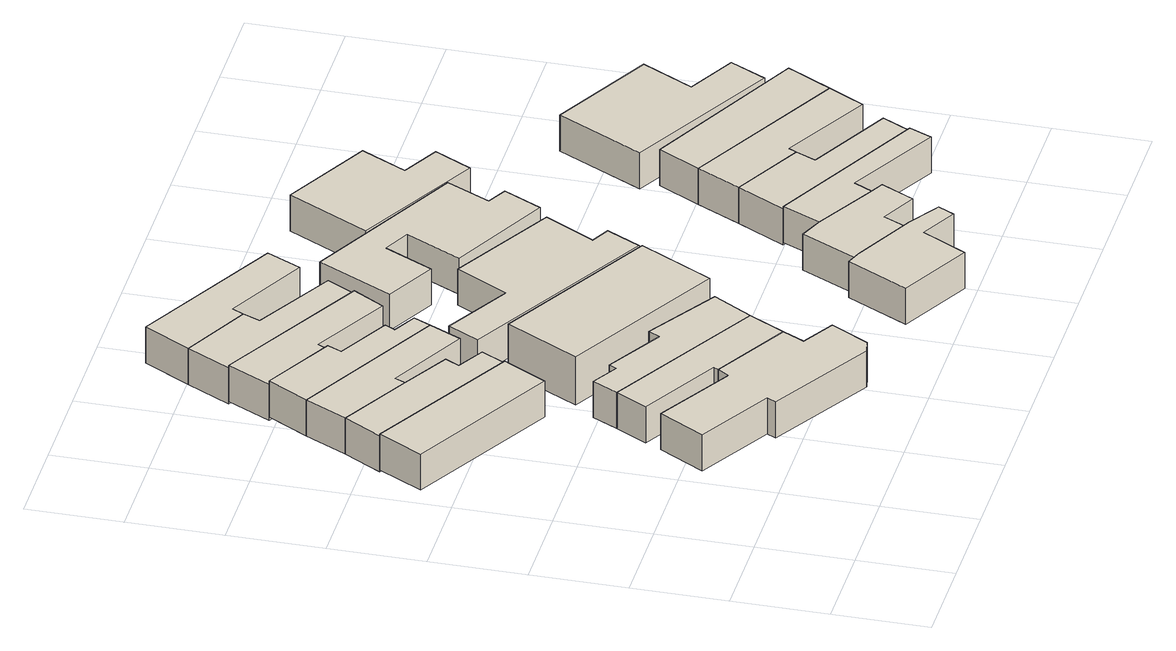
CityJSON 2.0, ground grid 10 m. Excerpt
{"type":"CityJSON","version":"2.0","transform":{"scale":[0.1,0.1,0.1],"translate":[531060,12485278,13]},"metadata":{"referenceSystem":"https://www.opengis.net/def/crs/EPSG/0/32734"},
"CityObjects":{
"building1":{"type":"Building","attributes":{"address":"51 Burns Road Salt River Cape Town","building":"house","building:levels":1,"building_height":4.1,"plus_code":"4FRW3F96+GGJ","ground_height":14.61,"roof_height":18.71},"geometry":[{"type":"Solid","lod":"1","boundaries":[[[[0,1,2,3]],[[1,4,5,2]],[[4,6,7,5]],[[6,0,3,7]],[[3,2,5,7]],[[6,4,1,0]]]]}]},
"building2":{"type":"Building","attributes":{"address":"50 Coleridge Road Salt River Cape Town","building":"house","building:levels":1,"building_height":4.1,"plus_code":"4FRW3F96+CHJ","ground_height":15.14,"roof_height":19.24},"geometry":[{"type":"Solid","lod":"1","boundaries":[[[[8,9,10,11]],[[9,12,13,10]],[[12,14,15,13]],[[14,16,17,15]],[[16,18,19,17]],[[18,20,21,19]],[[20,22,23,21]],[[22,24,25,23]],[[24,26,27,25]],[[26,28,29,27]],[[28,8,11,29]],[[11,10,13,15,17,19,21,23,25,27,29]],[[28,26,24,22,20,18,16,14,12,9,8]]]]}]},
"building3":{"type":"Building","attributes":{"address":"49 Burns Road Salt River Cape Town","building":"house","building:levels":1,"building_height":4.1,"plus_code":"4FRW3F96+HG3","ground_height":14.41,"roof_height":18.51},"geometry":[{"type":"Solid","lod":"1","boundaries":[[[[30,31,32,33]],[[31,34,35,32]],[[34,36,37,35]],[[36,38,39,37]],[[38,40,41,39]],[[40,42,43,41]],[[42,30,33,43]],[[33,32,35,37,39,41,43]],[[42,40,38,36,34,31,30]]]]}]},
"building4":{"type":"Building","attributes":{"address":"Coleridge Road Salt River Cape Town","building":"house","building:levels":1,"building_height":4.1,"plus_code":"4FRW3F96+FH6","ground_height":15.14,"roof_height":19.24},"geometry":[{"type":"Solid","lod":"1","boundaries":[[[[44,45,46,47]],[[45,48,49,46]],[[48,50,51,49]],[[50,9,10,51]],[[9,8,11,10]],[[8,44,47,11]],[[47,46,49,51,10,11]],[[8,9,50,48,45,44]]]]}]},
"building5":{"type":"Building","attributes":{"address":"47 Burns Road Salt River Cape Town","building":"house","building:levels":1,"building_height":4.1,"plus_code":"4FRW3F96+HGG","ground_height":14.41,"roof_height":18.51},"geometry":[{"type":"Solid","lod":"1","boundaries":[[[[42,40,41,43]],[[40,52,53,41]],[[52,54,55,53]],[[54,56,57,55]],[[56,58,59,57]],[[58,42,43,59]],[[43,41,53,55,57,59]],[[58,56,54,52,40,42]]]]}]},
"building6":{"type":"Building","attributes":{"address":"Coleridge Road Salt River Cape Town","building":"house","building:levels":1,"building_height":4.1,"plus_code":"4FRW3F96+FHG","ground_height":15.14,"roof_height":19.24},"geometry":[{"type":"Solid","lod":"1","boundaries":[[[[44,60,61,47]],[[60,62,63,61]],[[62,64,65,63]],[[64,66,67,65]],[[66,68,69,67]],[[68,70,71,69]],[[70,45,46,71]],[[45,44,47,46]],[[47,61,63,65,67,69,71,46]],[[45,70,68,66,64,62,60,44]]]]}]},
"building7":{"type":"Building","attributes":{"address":"45 Burns Road Salt River Cape Town","building":"house","building:levels":1,"building_height":4.1,"plus_code":"4FRW3F96+HGQ","ground_height":14.41,"roof_height":18.51},"geometry":[{"type":"Solid","lod":"1","boundaries":[[[[58,56,57,59]],[[56,72,73,57]],[[72,74,75,73]],[[74,76,77,75]],[[76,78,79,77]],[[78,80,81,79]],[[80,82,83,81]],[[82,58,59,83]],[[59,57,73,75,77,79,81,83]],[[82,80,78,76,74,72,56,58]]]]}]},
"building8":{"type":"Building","attributes":{"address":"43 Burns Road Salt River Cape Town","building":"house","building:levels":1,"building_height":4.1,"plus_code":"4FRW3F96+JG5","ground_height":13.95,"roof_height":18.05},"geometry":[{"type":"Solid","lod":"1","boundaries":[[[[84,85,86,87]],[[85,88,89,86]],[[88,90,91,89]],[[90,92,93,91]],[[92,94,95,93]],[[94,84,87,95]],[[87,86,89,91,93,95]],[[94,92,90,88,85,84]]]]}]},
"building9":{"type":"Building","attributes":{"address":"44 Coleridge Road Salt River Cape Town","building":"church","building:levels":1.5,"amenity":"place_of_worship","building_height":5.5,"plus_code":"4FRW3F96+GH5","ground_height":14.41,"roof_height":19.91},"geometry":[{"type":"Solid","lod":"1","boundaries":[[[[96,97,98,99]],[[97,100,101,98]],[[100,102,103,101]],[[102,96,99,103]],[[99,98,101,103]],[[102,100,97,96]]]]}]},
"building10":{"type":"Building","attributes":{"address":"41 Burns Road Salt River Cape Town","building":"house","building:levels":1,"building_height":4.1,"plus_code":"4FRW3F96+JH7","ground_height":13.74,"roof_height":17.84},"geometry":[{"type":"Solid","lod":"1","boundaries":[[[[104,105,106,107]],[[105,108,109,106]],[[108,110,111,109]],[[110,112,113,111]],[[112,114,115,113]],[[114,104,107,115]],[[107,106,109,111,113,115]],[[114,112,110,108,105,104]]]]}]},
"building11":{"type":"Building","attributes":{"address":"39 Burns Road Salt River Cape Town","building":"house","building:levels":1,"building_height":4.1,"plus_code":"4FRW3F96+JHM","ground_height":13.74,"roof_height":17.84},"geometry":[{"type":"Solid","lod":"1","boundaries":[[[[114,112,113,115]],[[112,116,117,113]],[[116,118,119,117]],[[118,120,121,119]],[[120,122,123,121]],[[122,114,115,123]],[[115,113,117,119,121,123]],[[122,120,118,116,112,114]]]]}]},
"building12":{"type":"Building","attributes":{"address":"42 Coleridge Road Salt River Cape Town","building":"house","building:levels":1,"building_height":4.1,"plus_code":"4FRW3F96+GJG","ground_height":14.1,"roof_height":18.2},"geometry":[{"type":"Solid","lod":"1","boundaries":[[[[124,125,126,127]],[[125,128,129,126]],[[128,130,131,129]],[[130,132,133,131]],[[132,134,135,133]],[[134,136,137,135]],[[136,138,139,137]],[[138,124,127,139]],[[127,126,129,131,133,135,137,139]],[[138,136,134,132,130,128,125,124]]]]}]},
"building13":{"type":"Building","attributes":{"address":"55 Coleridge Road Salt River Cape Town","building":"house","building:levels":1,"building_height":4.1,"plus_code":"4FRW3F96+CM2","ground_height":15.64,"roof_height":19.74},"geometry":[{"type":"Solid","lod":"1","boundaries":[[[[140,141,142,143]],[[141,144,145,142]],[[144,146,147,145]],[[146,148,149,147]],[[148,150,151,149]],[[150,152,153,151]],[[152,154,155,153]],[[154,140,143,155]],[[143,142,145,147,149,151,153,155]],[[154,152,150,148,146,144,141,140]]]]}]},
"building14":{"type":"Building","attributes":{"address":"53 Coleridge Road Salt River Cape Town","building":"house","building:levels":1,"building_height":4.1,"plus_code":"4FRW3F96+CMG","ground_height":14.89,"roof_height":18.99},"geometry":[{"type":"Solid","lod":"1","boundaries":[[[[156,157,158,159]],[[157,160,161,158]],[[160,162,163,161]],[[162,164,165,163]],[[164,166,167,165]],[[166,168,169,167]],[[168,170,171,169]],[[170,156,159,171]],[[159,158,161,163,165,167,169,171]],[[170,168,166,164,162,160,157,156]]]]}]},
"building15":{"type":"Building","attributes":{"address":"40 Coleridge Road Salt River Cape Town","building":"house","building:levels":1,"building_height":4.1,"plus_code":"4FRW3F96+HMC","ground_height":14.1,"roof_height":18.2},"geometry":[{"type":"Solid","lod":"1","boundaries":[[[[172,173,174,175]],[[173,176,177,174]],[[176,178,179,177]],[[178,180,181,179]],[[180,182,183,181]],[[182,184,185,183]],[[184,186,187,185]],[[186,188,189,187]],[[188,190,191,189]],[[190,172,175,191]],[[175,174,177,179,181,183,185,187,189,191]],[[190,188,186,184,182,180,178,176,173,172]]]]}]},
"building16":{"type":"Building","attributes":{"address":"51 Coleridge Road Salt River Cape Town","building":"house","building:levels":1,"building_height":4.1,"plus_code":"4FRW3F96+CPJ","ground_height":14.89,"roof_height":18.99},"geometry":[{"type":"Solid","lod":"1","boundaries":[[[[192,193,194,195]],[[193,168,169,194]],[[168,166,167,169]],[[166,196,197,167]],[[196,198,199,197]],[[198,192,195,199]],[[195,194,169,167,197,199]],[[198,196,166,168,193,192]]]]}]},
"building17":{"type":"Building","attributes":{"address":"38 Coleridge Road Salt River Cape Town","building":"house","building:levels":1,"building_height":4.1,"plus_code":"4FRW3F96+JM3","ground_height":13.43,"roof_height":17.53},"geometry":[{"type":"Solid","lod":"1","boundaries":[[[[200,201,202,203]],[[201,204,205,202]],[[204,206,207,205]],[[206,208,209,207]],[[208,210,211,209]],[[210,200,203,211]],[[203,202,205,207,209,211]],[[210,208,206,204,201,200]]]]}]},
"building18":{"type":"Building","attributes":{"address":"49 Coleridge Road Salt River Cape Town","building":"house","building:levels":1,"building_height":4.1,"plus_code":"4FRW3F96+CPW","ground_height":14.58,"roof_height":18.68},"geometry":[{"type":"Solid","lod":"1","boundaries":[[[[212,213,214,215]],[[213,216,217,214]],[[216,218,219,217]],[[218,220,221,219]],[[220,222,223,221]],[[222,212,215,223]],[[215,214,217,219,221,223]],[[222,220,218,216,213,212]]]]}]},
"building19":{"type":"Building","attributes":{"address":"47 Coleridge Road Salt River Cape Town","building":"house","building:levels":1,"building_height":4.1,"plus_code":"4FRW3F96+FP8","ground_height":14.58,"roof_height":18.68},"geometry":[{"type":"Solid","lod":"1","boundaries":[[[[220,218,219,221]],[[218,224,225,219]],[[224,226,227,225]],[[226,228,229,227]],[[228,230,231,229]],[[230,220,221,231]],[[221,219,225,227,229,231]],[[230,228,226,224,218,220]]]]}]},
"building20":{"type":"Building","attributes":{"address":"45 Coleridge Road Salt River Cape Town","building":"house","building:levels":1,"building_height":4.1,"plus_code":"4FRW3F96+FQJ","ground_height":14.58,"roof_height":18.68},"geometry":[{"type":"Solid","lod":"1","boundaries":[[[[230,228,229,231]],[[228,232,233,229]],[[232,234,235,233]],[[234,230,231,235]],[[231,229,233,235]],[[234,232,228,230]]]]}]},
"building21":{"type":"Building","attributes":{"address":"43 Coleridge Road Salt River Cape Town","building":"house","building:levels":1,"building_height":4.1,"plus_code":"4FRW3F96+GQC","ground_height":13.79,"roof_height":17.89},"geometry":[{"type":"Solid","lod":"1","boundaries":[[[[236,237,238,239]],[[237,240,241,238]],[[240,242,243,241]],[[242,244,245,243]],[[244,246,247,245]],[[246,236,239,247]],[[239,238,241,243,245,247]],[[246,244,242,240,237,236]]]]}]}
},
"vertices":[
[32,479,16],[6,432,16],[6,432,57],[32,479,57],[162,347,16],[162,347,57],[188,393,16],[188,393,57],
[295,143,21],[214,188,21],[214,188,62],[295,143,62],[206,176,21],[206,176,62],[124,223,21],[124,223,62],[96,175,21],[96,175,62],[175,130,21],[175,130,62],[170,120,21],[170,120,62],[280,57,21],[280,57,62],[295,60,21],[295,60,62],[318,100,21],[318,100,62],[283,120,21],[283,120,62],
[32,479,14],[188,393,14],[188,393,55],[32,479,55],[202,419,14],[202,419,55],[173,435,14],[173,435,55],[181,450,14],[181,450,55],[131,478,14],[131,478,55],[55,519,14],[55,519,55],
[316,181,21],[151,273,21],[151,273,62],[316,181,62],[132,240,21],[132,240,62],[217,193,21],[217,193,62],
[136,489,14],[136,489,55],[220,445,14],[220,445,55],[237,479,14],[237,479,55],[78,563,14],[78,563,55],
[341,222,21],[341,222,62],[265,269,21],[265,269,62],[258,257,21],[258,257,62],[197,292,21],[197,292,62],[193,284,21],[193,284,62],[165,300,21],[165,300,62],
[246,497,14],[246,497,55],[221,510,14],[221,510,55],[227,521,14],[227,521,55],[171,551,14],[171,551,55],[178,566,14],[178,566,55],[103,606,14],[103,606,55],
[103,606,10],[178,566,10],[178,566,51],[103,606,51],[184,577,10],[184,577,51],[266,533,10],[266,533,51],[286,566,10],[286,566,51],[127,652,10],[127,652,51],
[361,232,14],[403,309,14],[403,309,69],[361,232,69],[235,401,14],[235,401,69],[193,324,14],[193,324,69],
[127,652,7],[286,566,7],[286,566,48],[127,652,48],[303,596,7],[303,596,48],[217,643,7],[217,643,48],[225,661,7],[225,661,48],[152,698,7],[152,698,48],
[231,673,7],[231,673,48],[319,628,7],[319,628,48],[337,664,7],[337,664,48],[180,747,7],[180,747,48],
[457,417,11],[346,478,11],[346,478,52],[457,417,52],[315,423,11],[315,423,52],[244,462,11],[244,462,52],[226,429,11],[226,429,52],[428,318,11],[428,318,52],[447,354,11],[447,354,52],[427,364,11],[427,364,52],
[391,45,26],[467,5,26],[467,5,67],[391,45,67],[493,52,26],[493,52,67],[532,32,26],[532,32,67],[541,49,26],[541,49,67],[508,70,26],[508,70,67],[441,104,26],[441,104,67],[425,110,26],[425,110,67],
[441,104,19],[508,70,19],[508,70,60],[441,104,60],[522,98,19],[522,98,60],[560,79,19],[560,79,60],[578,114,19],[578,114,60],[564,121,19],[564,121,60],[498,157,19],[498,157,60],[473,167,19],[473,167,60],
[472,427,11],[493,467,11],[493,467,52],[472,427,52],[472,478,11],[472,478,52],[495,524,11],[495,524,52],[327,610,11],[327,610,52],[286,531,11],[286,531,52],[340,503,11],[340,503,52],[366,554,11],[366,554,52],[395,540,11],[395,540,52],[365,481,11],[365,481,52],
[683,112,19],[517,197,19],[517,197,60],[683,112,60],[574,140,19],[574,140,60],[672,88,19],[672,88,60],
[536,512,4],[557,551,4],[557,551,45],[536,512,45],[517,572,4],[517,572,45],[542,620,4],[542,620,45],[448,669,4],[448,669,45],[402,583,4],[402,583,45],
[683,112,16],[699,142,16],[699,142,57],[683,112,57],[610,188,16],[610,188,57],[620,209,16],[620,209,57],[545,248,16],[545,248,57],[517,197,16],[517,197,57],
[624,217,16],[624,217,57],[718,167,16],[718,167,57],[739,205,16],[739,205,57],[569,294,16],[569,294,57],
[765,252,16],[765,252,57],[593,338,16],[593,338,57],
[751,392,8],[643,449,8],[643,449,49],[751,392,49],[595,358,8],[595,358,49],[754,273,8],[754,273,49],[774,311,8],[774,311,49],[722,338,8],[722,338,49]
]}
